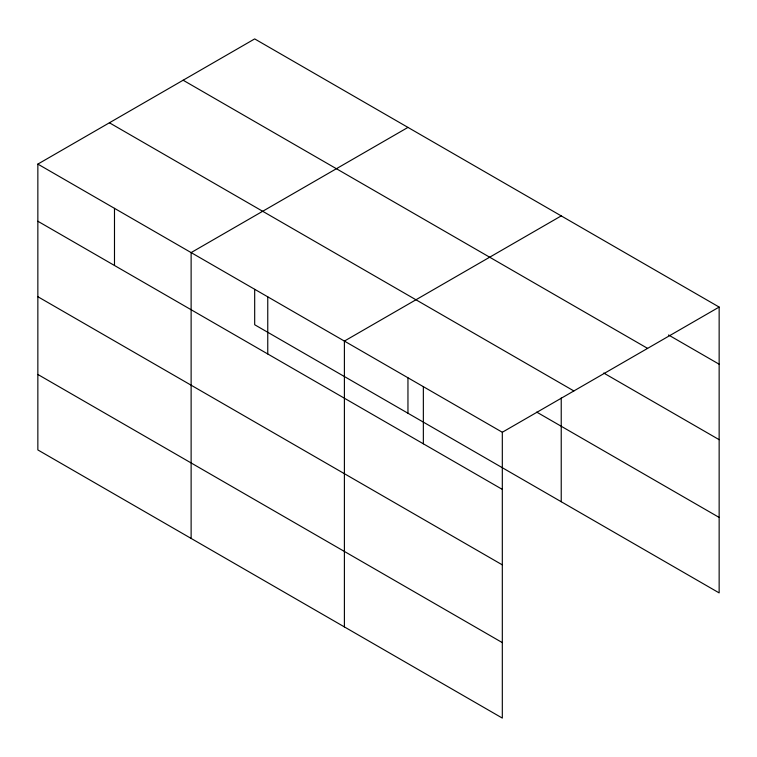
<?xml version="1.0" encoding="UTF-8"?>
<svg xmlns="http://www.w3.org/2000/svg" width="757" height="757" viewBox="0 0 757 757"><rect width="100%" height="100%" fill="white"/><g stroke="black" fill="none" stroke-linecap="round" stroke-linejoin="round"><path stroke-width="1.14" d="M37.85 164.099L502.317 432.256L502.317 718.09L37.85 449.932L37.85 164.099L254.683 38.91L719.15 307.068L719.15 592.901L254.683 324.744L254.683 289.363M407.957 127.403L191.124 252.592L191.124 538.426M561.23 215.896L344.397 341.085L344.397 626.91M502.317 432.256L719.15 307.068M668.535 334.982L719.15 364.212M183.128 80.223L647.595 348.381M603.745 373.05L719.15 439.675M109.405 122.785L573.872 390.943M536.704 412.101L719.15 517.428M37.85 221.243L502.317 489.391M37.85 296.706L502.317 564.864M37.85 374.46L502.317 642.617M561.23 397.983L561.23 501.721M423.352 386.676L423.352 443.81M407.957 377.857L407.957 413.237M267.76 296.839L267.76 353.973M114.487 208.345L114.487 265.48"/></g></svg>
